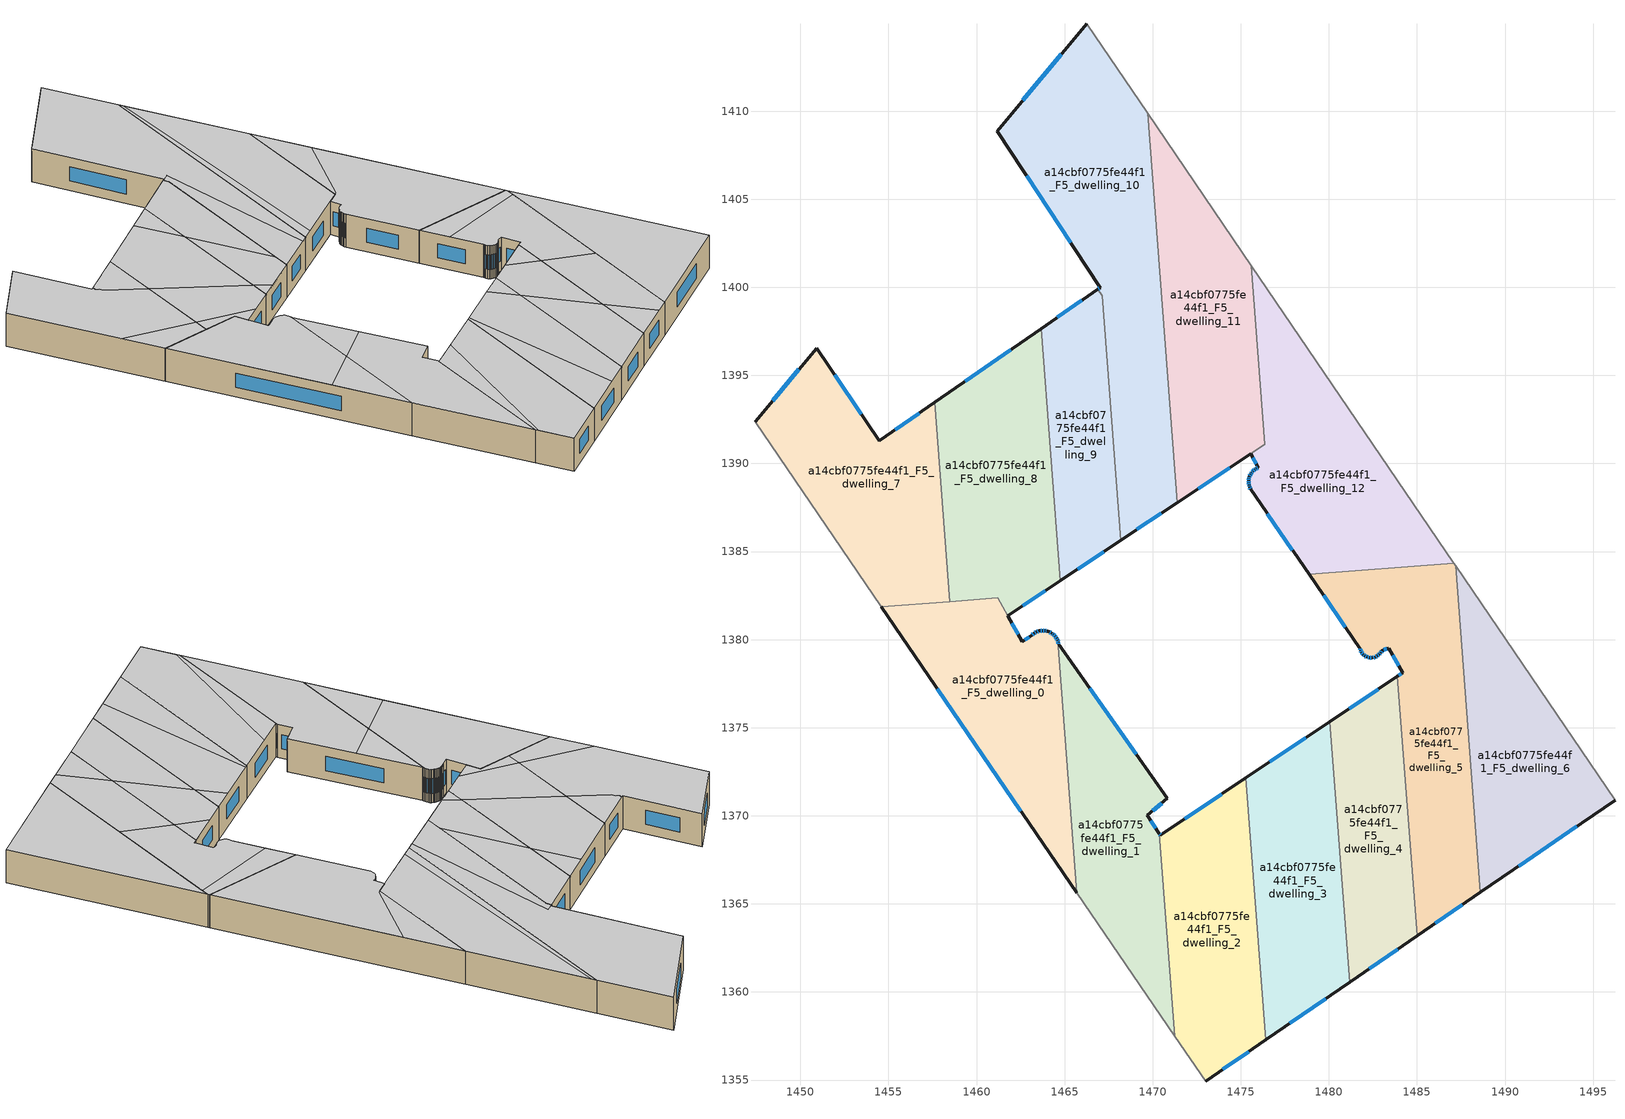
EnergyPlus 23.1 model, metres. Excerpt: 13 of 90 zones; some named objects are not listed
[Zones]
a14cbf0775fe44f1_F5_dwelling_0
 floor to a14cbf0775fe44f1_F4_dwelling_0 (EU_floor_Construction): 1464.27,1380.37 1464.37,1380.29 1464.45,1380.21 1464.54,1380.08 1464.6,1379.96 1465.69,1365.64 1454.6,1381.86 1461.21,1382.37 1462.59,1379.88 1463.13,1380.25 1463.27,1380.36 1463.42,1380.44 1463.55,1380.49 1463.62,1380.5 1463.75,1380.52 1463.89,1380.51 1463.99,1380.49 1464.04,1380.47 1464.13,1380.44 1464.24,1380.39 z15
 wall outside (EU_wall_Construction): 1464.6,1379.96 1464.54,1380.08 1464.45,1380.21 1464.37,1380.29 1464.27,1380.37 1464.24,1380.39 1464.13,1380.44 1464.04,1380.47 1463.99,1380.49 1463.89,1380.51 1463.75,1380.52 1463.62,1380.5 1463.55,1380.49 1463.42,1380.44 1463.27,1380.36 1463.13,1380.25 1462.59,1379.88 1461.77,1381.35 / 1454.6,1381.86 1465.69,1365.64 z15:18
 wall to a14cbf0775fe44f1_F5_dwelling_1 (EU_wall_Construction): 1465.69,1365.64 1464.6,1379.96 z15:18
 wall to a14cbf0775fe44f1_F5_dwelling_8 (EU_wall_Construction): 1461.77,1381.36 1461.21,1382.37 1458.49,1382.16 z15:18
 wall to a14cbf0775fe44f1_F5_dwelling_7 (EU_wall_Construction): 1458.49,1382.16 1454.6,1381.86 z15:18
 window (EU_Window_Construction): 1464.58,1379.99 1464.56,1380.04 / 1457.76,1377.23 1462.52,1370.27 / 1462.36,1380.3 1462.01,1380.93 / 1462.98,1380.14 1462.75,1379.98 / 1463.23,1380.33 1463.17,1380.28 / 1463.37,1380.42 1463.31,1380.39 / 1463.51,1380.48 1463.45,1380.46 / 1463.71,1380.51 1463.66,1380.51 / 1463.85,1380.51 1463.79,1380.52 / 1463.96,1380.5 1463.92,1380.5 / 1464.21,1380.4 1464.16,1380.43 / 1464.34,1380.31 1464.29,1380.35 / 1464.42,1380.24 1464.39,1380.27 / 1464.51,1380.12 1464.47,1380.17 z15.86:17.14
 ceiling to a14cbf0775fe44f1_F6_dwelling_6 (EU_floor_Construction): 1465.1,1373.34 1464.6,1379.96 1464.54,1380.08 1464.45,1380.21 1464.37,1380.29 1464.24,1380.39 1464.13,1380.44 1464.04,1380.47 1463.99,1380.49 1463.89,1380.51 1463.75,1380.52 1463.62,1380.5 1463.55,1380.49 1463.42,1380.44 1463.27,1380.36 1463.13,1380.25 1462.59,1379.88 1461.21,1382.37 1454.6,1381.86 1462.09,1370.9 z18
 ceiling to a14cbf0775fe44f1_F6_dwelling_7 (EU_floor_Construction): 1465.69,1365.64 1465.1,1373.34 1462.09,1370.9 z18
a14cbf0775fe44f1_F5_dwelling_1
 floor to a14cbf0775fe44f1_F4_dwelling_1 (EU_floor_Construction): 1464.66,1379.73 1470.83,1370.99 1469.69,1370.03 1470.37,1369 1471.25,1357.5 1465.69,1365.64 1464.6,1379.95 1464.63,1379.85 z15
 wall outside (EU_wall_Construction): 1470.37,1369 1469.69,1370.03 1470.83,1370.99 1464.66,1379.73 1464.63,1379.85 1464.6,1379.95 z15:18
 wall to a14cbf0775fe44f1_F5_dwelling_2 (EU_wall_Construction): 1471.25,1357.5 1470.37,1369 z15:18
 wall adiabatic (EU_wall_Construction): 1465.69,1365.64 1471.25,1357.5 z15:18
 window (EU_Window_Construction): 1464.62,1379.88 1464.61,1379.92 / 1464.65,1379.77 1464.64,1379.82 / 1469.06,1373.49 1466.42,1377.23 / 1470.01,1370.3 1470.5,1370.71 / 1470.18,1369.29 1469.88,1369.73 z15.86:17.14
 ceiling to a14cbf0775fe44f1_F6_dwelling_7 (EU_floor_Construction): 1471.25,1357.5 1470.37,1369 1469.69,1370.03 1470.83,1370.99 1467.69,1375.43 1465.1,1373.34 1465.69,1365.64 z18
 ceiling to a14cbf0775fe44f1_F6_dwelling_6 (EU_floor_Construction): 1467.69,1375.43 1464.66,1379.73 1464.63,1379.85 1464.6,1379.95 1465.1,1373.34 z18
a14cbf0775fe44f1_F5_dwelling_10
 floor to a14cbf0775fe44f1_F4_dwelling_10 (EU_floor_Construction): 1466.24,1414.96 1469.71,1409.88 1471.39,1387.78 1468.19,1385.65 1467.14,1399.52 1466.89,1399.9 1467.01,1399.98 1461.17,1408.87 z15
 wall outside (EU_wall_Construction): 1466.24,1414.96 1461.17,1408.87 1467.01,1399.98 1466.89,1399.9 / 1468.19,1385.65 1471.39,1387.78 z15:18
 wall adiabatic (EU_wall_Construction): 1469.71,1409.88 1466.24,1414.96 z15:18
 wall to a14cbf0775fe44f1_F5_dwelling_11 (EU_wall_Construction): 1471.39,1387.78 1469.71,1409.88 z15:18
 wall to a14cbf0775fe44f1_F5_dwelling_9 (EU_wall_Construction): 1467.14,1399.51 1468.19,1385.65 / 1466.89,1399.9 1467.14,1399.52 z15:18
 window (EU_Window_Construction): 1466.97,1399.96 1466.92,1399.92 / 1462.84,1406.33 1465.34,1402.52 / 1464.8,1413.22 1462.62,1410.61 / 1469.1,1386.26 1470.47,1387.17 z15.86:17.14
 ceiling to a14cbf0775fe44f1_F6_dwelling_2 (EU_floor_Construction): 1471.39,1387.78 1469.71,1409.88 1466.24,1414.96 1461.17,1408.87 1466.76,1400.36 1466.86,1400.2 1467.01,1399.98 1466.89,1399.9 1467.46,1400.29 1470.96,1387.49 z18
 ceiling adiabatic (EU_roof_Construction): 1470.96,1387.49 1467.46,1400.29 1466.89,1399.89 1467.14,1399.52 1468.19,1385.65 1471.39,1387.78 z18
a14cbf0775fe44f1_F5_dwelling_11
 floor to a14cbf0775fe44f1_F4_dwelling_11 (EU_floor_Construction): 1469.71,1409.88 1475.59,1401.23 1476.36,1391.1 1471.39,1387.78 z15
 wall outside (EU_wall_Construction): 1471.39,1387.78 1475.56,1390.57 z15:18
 wall adiabatic (EU_wall_Construction): 1475.59,1401.23 1469.71,1409.88 z15:18
 wall to a14cbf0775fe44f1_F5_dwelling_12 (EU_wall_Construction): 1475.56,1390.57 1476.36,1391.1 1475.59,1401.23 z15:18
 window (EU_Window_Construction): 1472.58,1388.58 1474.37,1389.77 z15.86:17.14
 ceiling to a14cbf0775fe44f1_F6_dwelling_1 (EU_floor_Construction): 1476.36,1391.1 1475.59,1401.23 1469.97,1409.49 1472.18,1388.31 z18
 ceiling to a14cbf0775fe44f1_F6_dwelling_2 (EU_floor_Construction): 1472.18,1388.31 1469.97,1409.49 1469.71,1409.88 1471.39,1387.78 z18
a14cbf0775fe44f1_F5_dwelling_12
 floor to a14cbf0775fe44f1_F4_dwelling_12 (EU_floor_Construction): 1475.59,1401.23 1487.09,1384.34 1478.88,1383.71 1475.57,1388.53 1475.49,1388.67 1475.47,1388.77 1475.44,1388.91 1475.44,1389.04 1475.46,1389.16 1475.49,1389.26 1475.55,1389.39 1475.61,1389.47 1475.69,1389.57 1475.79,1389.66 1475.89,1389.72 1475.99,1389.76 1475.56,1390.57 1476.36,1391.1 z15
 wall outside (EU_wall_Construction): 1475.56,1390.57 1475.99,1389.76 1475.89,1389.72 1475.79,1389.66 1475.69,1389.57 1475.61,1389.47 1475.55,1389.39 1475.49,1389.26 1475.46,1389.16 1475.44,1389.04 1475.44,1388.91 1475.47,1388.77 1475.49,1388.67 1475.57,1388.53 1478.88,1383.71 z15:18
 wall adiabatic (EU_wall_Construction): 1487.09,1384.34 1475.59,1401.23 z15:18
 wall to a14cbf0775fe44f1_F5_dwelling_5 (EU_wall_Construction): 1478.88,1383.71 1487.09,1384.34 z15:18
 window (EU_Window_Construction): 1475.52,1388.63 1475.55,1388.57 / 1475.48,1388.74 1475.49,1388.7 / 1475.45,1388.87 1475.46,1388.81 / 1475.44,1389 1475.44,1388.95 / 1475.45,1389.13 1475.45,1389.07 / 1475.48,1389.23 1475.47,1389.19 / 1475.53,1389.35 1475.51,1389.3 / 1475.59,1389.45 1475.57,1389.41 / 1475.67,1389.54 1475.63,1389.5 / 1475.76,1389.63 1475.72,1389.6 / 1475.86,1389.7 1475.82,1389.67 / 1475.96,1389.75 1475.92,1389.73 / 1475.68,1390.34 1475.87,1389.99 / 1476.52,1387.15 1477.93,1385.09 z15.86:17.14
 ceiling to a14cbf0775fe44f1_F6_dwelling_0 (EU_floor_Construction): 1487.09,1384.34 1478.39,1397.12 1476.59,1391.25 1475.56,1390.57 1475.99,1389.76 1475.89,1389.72 1475.79,1389.66 1475.69,1389.57 1475.61,1389.47 1475.55,1389.39 1475.49,1389.26 1475.46,1389.16 1475.44,1389.04 1475.44,1388.91 1475.47,1388.77 1475.49,1388.67 1475.57,1388.53 1478.88,1383.71 z18
 ceiling to a14cbf0775fe44f1_F6_dwelling_1 (EU_floor_Construction): 1476.59,1391.25 1478.39,1397.12 1475.59,1401.23 1476.36,1391.1 1476.33,1391.09 z18
a14cbf0775fe44f1_F5_dwelling_2
 floor to a14cbf0775fe44f1_F4_dwelling_2 (EU_floor_Construction): 1475.29,1372.15 1476.42,1357.29 1473,1354.94 1471.25,1357.5 1470.37,1369 1470.44,1368.89 z15
 wall outside (EU_wall_Construction): 1475.29,1372.15 1470.44,1368.89 1470.37,1369 / 1473,1354.94 1476.42,1357.29 z15:18
 wall to a14cbf0775fe44f1_F5_dwelling_3 (EU_wall_Construction): 1476.42,1357.29 1475.29,1372.15 z15:18
 wall adiabatic (EU_wall_Construction): 1471.25,1357.5 1473,1354.94 z15:18
 window (EU_Window_Construction): 1470.42,1368.92 1470.39,1368.97 / 1473.91,1371.22 1471.83,1369.83 / 1473.98,1355.61 1475.45,1356.62 z15.86:17.14
 ceiling to a14cbf0775fe44f1_F6_dwelling_8 (EU_floor_Construction): 1476.42,1357.29 1475.29,1372.15 1472.36,1370.18 1471.4,1357.28 1473,1354.94 z18
 ceiling to a14cbf0775fe44f1_F6_dwelling_7 (EU_floor_Construction): 1471.4,1357.28 1472.36,1370.18 1470.44,1368.89 1470.37,1369 1471.25,1357.5 z18
a14cbf0775fe44f1_F5_dwelling_3
 floor to a14cbf0775fe44f1_F4_dwelling_3 (EU_floor_Construction): 1480.06,1375.35 1481.18,1360.55 1476.42,1357.29 1475.29,1372.15 z15
 wall outside (EU_wall_Construction): 1476.42,1357.29 1481.18,1360.55 / 1480.06,1375.35 1475.29,1372.15 z15:18
 wall to a14cbf0775fe44f1_F5_dwelling_4 (EU_wall_Construction): 1481.18,1360.55 1480.06,1375.35 z15:18
 window (EU_Window_Construction): 1477.78,1358.22 1479.82,1359.62 / 1478.7,1374.44 1476.65,1373.07 z15.86:17.14
 ceiling to a14cbf0775fe44f1_F6_dwelling_9 (EU_floor_Construction): 1481.18,1360.56 1480.28,1372.49 1478.49,1374.3 1475.46,1372.26 1479.55,1359.43 z18
 ceiling to a14cbf0775fe44f1_F6_dwelling_10 (EU_floor_Construction): 1480.28,1372.49 1480.06,1375.35 1478.49,1374.3 z18
 ceiling to a14cbf0775fe44f1_F6_dwelling_8 (EU_floor_Construction): 1479.55,1359.43 1475.46,1372.26 1475.29,1372.15 1476.42,1357.29 z18
a14cbf0775fe44f1_F5_dwelling_4
 floor to a14cbf0775fe44f1_F4_dwelling_4 (EU_floor_Construction): 1483.89,1377.92 1485.01,1363.18 1481.18,1360.55 1480.06,1375.35 z15
 wall outside (EU_wall_Construction): 1481.18,1360.55 1485.01,1363.18 / 1483.89,1377.92 1480.06,1375.35 z15:18
 wall to a14cbf0775fe44f1_F5_dwelling_5 (EU_wall_Construction): 1485.01,1363.18 1483.89,1377.92 z15:18
 window (EU_Window_Construction): 1482.28,1361.31 1483.92,1362.43 / 1482.8,1377.19 1481.15,1376.09 z15.86:17.14
 ceiling to a14cbf0775fe44f1_F6_dwelling_9 (EU_floor_Construction): 1485.01,1363.18 1484.64,1368.08 1480.28,1372.49 1481.18,1360.56 z18
 ceiling to a14cbf0775fe44f1_F6_dwelling_10 (EU_floor_Construction): 1484.64,1368.08 1484.09,1375.33 1481.56,1376.36 1480.06,1375.35 1480.28,1372.49 z18
 ceiling to a14cbf0775fe44f1_F6_dwelling_11 (EU_floor_Construction): 1484.09,1375.33 1483.89,1377.92 1481.56,1376.36 z18
a14cbf0775fe44f1_F5_dwelling_5
 floor to a14cbf0775fe44f1_F4_dwelling_5 (EU_floor_Construction): 1487.19,1384.19 1488.6,1365.65 1485.01,1363.18 1483.89,1377.92 1484.2,1378.13 1483.39,1379.52 1483.01,1379.38 1482.95,1379.26 1482.87,1379.17 1482.75,1379.08 1482.63,1379.01 1482.47,1378.97 1482.29,1378.99 1482.16,1379.02 1482.04,1379.08 1481.94,1379.17 1481.85,1379.29 1481.8,1379.4 1481.76,1379.51 1478.88,1383.71 1487.09,1384.34 z15
 wall outside (EU_wall_Construction): 1478.88,1383.71 1481.76,1379.51 1481.8,1379.4 1481.85,1379.29 1481.94,1379.17 1482.04,1379.08 1482.16,1379.02 1482.29,1378.99 1482.47,1378.97 1482.63,1379.01 1482.75,1379.08 1482.87,1379.17 1482.95,1379.26 1483.01,1379.38 1483.39,1379.52 1484.2,1378.13 1483.89,1377.92 / 1485.01,1363.18 1488.6,1365.65 z15:18
 wall adiabatic (EU_wall_Construction): 1487.19,1384.19 1487.09,1384.34 z15:18
 wall to a14cbf0775fe44f1_F5_dwelling_6 (EU_wall_Construction): 1488.6,1365.65 1487.19,1384.19 z15:18
 window (EU_Window_Construction): 1483.12,1379.42 1483.28,1379.48 / 1482.97,1379.3 1482.99,1379.35 / 1482.89,1379.2 1482.93,1379.24 / 1482.79,1379.1 1482.84,1379.14 / 1482.66,1379.03 1482.72,1379.06 / 1482.51,1378.98 1482.58,1379 / 1482.34,1378.98 1482.42,1378.98 / 1482.2,1379.01 1482.25,1379 / 1482.08,1379.07 1482.12,1379.04 / 1481.97,1379.15 1482.01,1379.11 / 1481.87,1379.25 1481.91,1379.21 / 1481.81,1379.37 1481.83,1379.32 / 1481.77,1379.48 1481.79,1379.43 / 1479.7,1382.51 1480.94,1380.71 / 1486.04,1363.89 1487.58,1364.94 / 1484.11,1378.07 1483.98,1377.98 / 1483.62,1379.12 1483.97,1378.53 z15.86:17.14
 ceiling to a14cbf0775fe44f1_F6_dwelling_10 (EU_floor_Construction): 1488.6,1365.65 1487.98,1373.76 1484.09,1375.33 1484.64,1368.08 1487.67,1365.01 z18
 ceiling to a14cbf0775fe44f1_F6_dwelling_0 (EU_floor_Construction): 1487.24,1383.58 1487.19,1384.19 1487.09,1384.34 1478.88,1383.71 1480.25,1381.71 z18
 ceiling to a14cbf0775fe44f1_F6_dwelling_9 (EU_floor_Construction): 1487.67,1365.01 1484.64,1368.08 1485.01,1363.18 z18
 ceiling to a14cbf0775fe44f1_F6_dwelling_11 (EU_floor_Construction): 1487.98,1373.76 1487.24,1383.58 1480.25,1381.71 1481.76,1379.51 1481.8,1379.4 1481.85,1379.29 1481.94,1379.17 1482.04,1379.08 1482.16,1379.02 1482.29,1378.99 1482.47,1378.97 1482.63,1379.01 1482.75,1379.08 1482.87,1379.17 1482.95,1379.26 1483.01,1379.38 1483.39,1379.52 1484.2,1378.13 1483.89,1377.92 1484.09,1375.33 z18
a14cbf0775fe44f1_F5_dwelling_6
 floor to a14cbf0775fe44f1_F4_dwelling_6 (EU_floor_Construction): 1487.19,1384.19 1496.24,1370.89 1488.6,1365.65 z15
 wall outside (EU_wall_Construction): 1488.6,1365.65 1496.24,1370.89 z15:18
 wall adiabatic (EU_wall_Construction): 1496.24,1370.89 1487.19,1384.19 z15:18
 window (EU_Window_Construction): 1490.78,1367.15 1494.06,1369.4 z15.86:17.14
 ceiling adiabatic (EU_roof_Construction): 1496.24,1370.89 1487.19,1384.19 1488.6,1365.65 z18
a14cbf0775fe44f1_F5_dwelling_7
 floor to a14cbf0775fe44f1_F4_dwelling_7 (EU_floor_Construction): 1457.63,1393.46 1458.49,1382.16 1454.6,1381.86 1447.42,1392.36 1450.92,1396.55 1454.49,1391.28 z15
 wall outside (EU_wall_Construction): 1457.63,1393.46 1454.49,1391.28 1450.92,1396.55 1447.42,1392.36 z15:18
 wall adiabatic (EU_wall_Construction): 1447.42,1392.36 1454.6,1381.86 z15:18
 wall to a14cbf0775fe44f1_F5_dwelling_8 (EU_wall_Construction): 1458.49,1382.16 1457.63,1393.46 z15:18
 window (EU_Window_Construction): 1449.92,1395.35 1448.42,1393.56 / 1453.47,1392.79 1451.94,1395.05 / 1456.73,1392.84 1455.39,1391.9 z15.86:17.14
 ceiling to a14cbf0775fe44f1_F6_dwelling_5 (EU_floor_Construction): 1458.4,1383.37 1457.98,1388.92 1455.09,1390.67 1454.88,1390.96 1454.57,1391.16 1454.7,1391.24 1454.61,1391.37 1454.49,1391.28 1450.92,1396.55 1447.42,1392.36 1452.59,1384.79 z18
 ceiling to a14cbf0775fe44f1_F6_dwelling_6 (EU_floor_Construction): 1458.49,1382.16 1458.4,1383.37 1452.59,1384.79 1454.6,1381.86 z18
 ceiling to a14cbf0775fe44f1_F6_dwelling_4 (EU_floor_Construction): 1457.98,1388.92 1457.63,1393.46 1454.61,1391.37 1454.7,1391.24 1454.57,1391.16 1454.88,1390.96 1455.09,1390.67 z18
a14cbf0775fe44f1_F5_dwelling_8
 floor to a14cbf0775fe44f1_F4_dwelling_8 (EU_floor_Construction): 1463.66,1397.66 1464.75,1383.35 1461.77,1381.36 1461.21,1382.37 1458.49,1382.16 1457.63,1393.46 z15
 wall outside (EU_wall_Construction): 1463.66,1397.66 1457.63,1393.46 / 1461.77,1381.36 1464.75,1383.35 z15:18
 wall to a14cbf0775fe44f1_F5_dwelling_9 (EU_wall_Construction): 1464.75,1383.35 1463.66,1397.66 z15:18
 window (EU_Window_Construction): 1461.94,1396.46 1459.35,1394.66 / 1462.62,1381.93 1463.9,1382.78 z15.86:17.14
 ceiling to a14cbf0775fe44f1_F6_dwelling_4 (EU_floor_Construction): 1464.64,1384.89 1464.03,1392.93 1461.71,1396.3 1457.63,1393.46 1457.98,1388.92 z18
 ceiling to a14cbf0775fe44f1_F6_dwelling_5 (EU_floor_Construction): 1464.75,1383.35 1464.64,1384.89 1457.98,1388.92 1458.4,1383.37 1463.08,1382.23 z18
 ceiling to a14cbf0775fe44f1_F6_dwelling_6 (EU_floor_Construction): 1463.08,1382.23 1458.4,1383.37 1458.49,1382.16 1461.21,1382.37 1461.77,1381.36 z18
 ceiling to a14cbf0775fe44f1_F6_dwelling_3 (EU_floor_Construction): 1464.03,1392.93 1463.67,1397.65 1461.71,1396.29 z18
a14cbf0775fe44f1_F5_dwelling_9
 floor to a14cbf0775fe44f1_F4_dwelling_9 (EU_floor_Construction): 1467.14,1399.51 1468.19,1385.65 1464.75,1383.35 1463.66,1397.66 1466.89,1399.9 z15
 wall outside (EU_wall_Construction): 1466.89,1399.9 1463.66,1397.66 / 1464.75,1383.35 1468.19,1385.65 z15:18
 window (EU_Window_Construction): 1465.97,1399.26 1464.59,1398.3 / 1465.74,1384 1467.21,1384.99 z15.86:17.14
 ceiling to a14cbf0775fe44f1_F6_dwelling_3 (EU_floor_Construction): 1468.09,1387.02 1467.14,1399.51 1466.89,1399.89 1463.67,1397.65 1464.03,1392.93 z18
 ceiling to a14cbf0775fe44f1_F6_dwelling_4 (EU_floor_Construction): 1468.19,1385.65 1468.09,1387.02 1464.03,1392.93 1464.64,1384.89 1465.91,1384.12 z18
 ceiling to a14cbf0775fe44f1_F6_dwelling_5 (EU_floor_Construction): 1465.91,1384.12 1464.64,1384.89 1464.75,1383.35 z18
[Building]
EU S2 Campaign: North Axis=0; Terrain=City; Solar Distribution=FullExterior
[Site:Location]
Helsinki-Vantaa.AP: Latitude=60.317; Longitude=24.963; Time Zone=2; Elevation=54.6
[SizingPeriod:WeatherFileDays]
AnnualSizingPeriod: Begin Month=1; Begin Day of Month=1; End Month=12; End Day of Month=31; Day of Week for Start Day=Monday; Use Weather File Daylight Saving Period=No; Use Weather File Rain and Snow Indicators=No
[MATERIAL]
EU_InternalMass_Material: Roughness=MediumRough; Thickness=0.1; Conductivity=1; Density=1800; Specific Heat=900; Thermal Absorptance=0.9; Solar Absorptance=0.7; Visible Absorptance=0.7
[MATERIAL:NOMASS] Roughness=MediumRough; Thermal Absorptance=0.9; Solar Absorptance=0.7; Visible Absorptance=0.7
Name | Thermal Resistance
EU_wall_NoMass | 1.10183
EU_roof_NoMass; EU_floor_NoMass | 1.70606
[WINDOWMATERIAL:SIMPLEGLAZINGSYSTEM]
EU_Window_SimpleGlazing: UFactor=3.11035; Solar Heat Gain Coefficient=0.8; Visible Transmittance=0.8
[CONSTRUCTION]
EU_wall_Construction: EU_wall_NoMass
EU_roof_Construction: EU_roof_NoMass
EU_floor_Construction: EU_floor_NoMass
EU_Window_Construction: EU_Window_SimpleGlazing
EU_InternalMass_Construction: EU_InternalMass_Material
[ZONE] Type=1; Multiplier=1; Ceiling Height=autocalculate; Floor Area=autocalculate; Part of Total Floor Area=Yes
Name | Volume
a14cbf0775fe44f1_F5_dwelling_0 | 232.863
a14cbf0775fe44f1_F5_dwelling_1 | 211.938
a14cbf0775fe44f1_F5_dwelling_10 | 377.778
a14cbf0775fe44f1_F5_dwelling_11 | 252.662
a14cbf0775fe44f1_F5_dwelling_12 | 269.111
a14cbf0775fe44f1_F5_dwelling_2 | 222.316
a14cbf0775fe44f1_F5_dwelling_3 | 222.883
a14cbf0775fe44f1_F5_dwelling_4 | 178.521
a14cbf0775fe44f1_F5_dwelling_5 | 269.457
a14cbf0775fe44f1_F5_dwelling_6 | 223.623
a14cbf0775fe44f1_F5_dwelling_7 | 260.905
a14cbf0775fe44f1_F5_dwelling_8 | 253.208
a14cbf0775fe44f1_F5_dwelling_9 | 155.401
[INTERNALMASS] Construction=EU_InternalMass_Construction
Name | Zone or ZoneList | Surface Area
a14cbf0775fe44f1_F5_dwelling_0_EU_InternalMass | a14cbf0775fe44f1_F5_dwelling_0 | 77.6181
a14cbf0775fe44f1_F5_dwelling_1_EU_InternalMass | a14cbf0775fe44f1_F5_dwelling_1 | 70.6703
a14cbf0775fe44f1_F5_dwelling_2_EU_InternalMass | a14cbf0775fe44f1_F5_dwelling_2 | 74.1049
a14cbf0775fe44f1_F5_dwelling_3_EU_InternalMass | a14cbf0775fe44f1_F5_dwelling_3 | 74.2941
a14cbf0775fe44f1_F5_dwelling_4_EU_InternalMass | a14cbf0775fe44f1_F5_dwelling_4 | 59.5069
a14cbf0775fe44f1_F5_dwelling_5_EU_InternalMass | a14cbf0775fe44f1_F5_dwelling_5 | 89.8185
a14cbf0775fe44f1_F5_dwelling_6_EU_InternalMass | a14cbf0775fe44f1_F5_dwelling_6 | 74.5408
a14cbf0775fe44f1_F5_dwelling_7_EU_InternalMass | a14cbf0775fe44f1_F5_dwelling_7 | 86.9679
a14cbf0775fe44f1_F5_dwelling_8_EU_InternalMass | a14cbf0775fe44f1_F5_dwelling_8 | 84.4024
a14cbf0775fe44f1_F5_dwelling_9_EU_InternalMass | a14cbf0775fe44f1_F5_dwelling_9 | 51.8002
a14cbf0775fe44f1_F5_dwelling_10_EU_InternalMass | a14cbf0775fe44f1_F5_dwelling_10 | 125.919
a14cbf0775fe44f1_F5_dwelling_11_EU_InternalMass | a14cbf0775fe44f1_F5_dwelling_11 | 84.2195
a14cbf0775fe44f1_F5_dwelling_12_EU_InternalMass | a14cbf0775fe44f1_F5_dwelling_12 | 89.7033
[OTHEREQUIPMENT] Fuel Type=Electricity; Design Level Calculation Method=Watts/Area; Power per Zone Floor Area=1; Fraction Latent=0; Fraction Radiant=0; Fraction Lost=0; Carbon Dioxide Generation Rate=0; EndUse Subcategory=EU_Step8_InternalGains
Name | Zone or ZoneList or Space or SpaceList | Schedule
EU_Step8_InternalGain_a14cbf0775fe44f1_F5_dwelling_0_f000 | a14cbf0775fe44f1_F5_dwelling_0 | EU_Step8_GainSchedule_a14cbf0775fe44f1_F5_dwelling_0_f000
EU_Step8_InternalGain_a14cbf0775fe44f1_F5_dwelling_1_f000 | a14cbf0775fe44f1_F5_dwelling_1 | EU_Step8_GainSchedule_a14cbf0775fe44f1_F5_dwelling_1_f000
EU_Step8_InternalGain_a14cbf0775fe44f1_F5_dwelling_2_f000 | a14cbf0775fe44f1_F5_dwelling_2 | EU_Step8_GainSchedule_a14cbf0775fe44f1_F5_dwelling_2_f000
EU_Step8_InternalGain_a14cbf0775fe44f1_F5_dwelling_3_f000 | a14cbf0775fe44f1_F5_dwelling_3 | EU_Step8_GainSchedule_a14cbf0775fe44f1_F5_dwelling_3_f000
EU_Step8_InternalGain_a14cbf0775fe44f1_F5_dwelling_4_f000 | a14cbf0775fe44f1_F5_dwelling_4 | EU_Step8_GainSchedule_a14cbf0775fe44f1_F5_dwelling_4_f000
EU_Step8_InternalGain_a14cbf0775fe44f1_F5_dwelling_5_f000 | a14cbf0775fe44f1_F5_dwelling_5 | EU_Step8_GainSchedule_a14cbf0775fe44f1_F5_dwelling_5_f000
EU_Step8_InternalGain_a14cbf0775fe44f1_F5_dwelling_6_f000 | a14cbf0775fe44f1_F5_dwelling_6 | EU_Step8_GainSchedule_a14cbf0775fe44f1_F5_dwelling_6_f000
EU_Step8_InternalGain_a14cbf0775fe44f1_F5_dwelling_7_f000 | a14cbf0775fe44f1_F5_dwelling_7 | EU_Step8_GainSchedule_a14cbf0775fe44f1_F5_dwelling_7_f000
EU_Step8_InternalGain_a14cbf0775fe44f1_F5_dwelling_8_f000 | a14cbf0775fe44f1_F5_dwelling_8 | EU_Step8_GainSchedule_a14cbf0775fe44f1_F5_dwelling_8_f000
EU_Step8_InternalGain_a14cbf0775fe44f1_F5_dwelling_9_f000 | a14cbf0775fe44f1_F5_dwelling_9 | EU_Step8_GainSchedule_a14cbf0775fe44f1_F5_dwelling_9_f000
EU_Step8_InternalGain_a14cbf0775fe44f1_F5_dwelling_10_f000 | a14cbf0775fe44f1_F5_dwelling_10 | EU_Step8_GainSchedule_a14cbf0775fe44f1_F5_dwelling_10_f000
EU_Step8_InternalGain_a14cbf0775fe44f1_F5_dwelling_11_f000 | a14cbf0775fe44f1_F5_dwelling_11 | EU_Step8_GainSchedule_a14cbf0775fe44f1_F5_dwelling_11_f000
EU_Step8_InternalGain_a14cbf0775fe44f1_F5_dwelling_12_f000 | a14cbf0775fe44f1_F5_dwelling_12 | EU_Step8_GainSchedule_a14cbf0775fe44f1_F5_dwelling_12_f000
[ZONEVENTILATION:DESIGNFLOWRATE] Schedule=EU_AlwaysOn; Design Flow Rate Calculation Method=AirChanges/Hour; Air Changes per Hour=0.756316; Ventilation Type=Natural; Fan Pressure Rise=0; Fan Total Efficiency=1; Constant Term Coefficient=1; Temperature Term Coefficient=0; Velocity Term Coefficient=0; Velocity Squared Term Coefficient=0; Minimum Indoor Temperature=-100; Maximum Indoor Temperature=100; Delta Temperature=-100; Minimum Outdoor Temperature=-100; Maximum Outdoor Temperature=100; Maximum Wind Speed=40
Name | Zone or ZoneList or Space or SpaceList
EU_ConstantAir_a14cbf0775fe44f1_F5_dwelling_0 | a14cbf0775fe44f1_F5_dwelling_0
EU_ConstantAir_a14cbf0775fe44f1_F5_dwelling_1 | a14cbf0775fe44f1_F5_dwelling_1
EU_ConstantAir_a14cbf0775fe44f1_F5_dwelling_2 | a14cbf0775fe44f1_F5_dwelling_2
EU_ConstantAir_a14cbf0775fe44f1_F5_dwelling_3 | a14cbf0775fe44f1_F5_dwelling_3
EU_ConstantAir_a14cbf0775fe44f1_F5_dwelling_4 | a14cbf0775fe44f1_F5_dwelling_4
EU_ConstantAir_a14cbf0775fe44f1_F5_dwelling_5 | a14cbf0775fe44f1_F5_dwelling_5
EU_ConstantAir_a14cbf0775fe44f1_F5_dwelling_6 | a14cbf0775fe44f1_F5_dwelling_6
EU_ConstantAir_a14cbf0775fe44f1_F5_dwelling_7 | a14cbf0775fe44f1_F5_dwelling_7
EU_ConstantAir_a14cbf0775fe44f1_F5_dwelling_8 | a14cbf0775fe44f1_F5_dwelling_8
EU_ConstantAir_a14cbf0775fe44f1_F5_dwelling_9 | a14cbf0775fe44f1_F5_dwelling_9
EU_ConstantAir_a14cbf0775fe44f1_F5_dwelling_10 | a14cbf0775fe44f1_F5_dwelling_10
EU_ConstantAir_a14cbf0775fe44f1_F5_dwelling_11 | a14cbf0775fe44f1_F5_dwelling_11
EU_ConstantAir_a14cbf0775fe44f1_F5_dwelling_12 | a14cbf0775fe44f1_F5_dwelling_12
[HVACTEMPLATE:ZONE:IDEALLOADSAIRSYSTEM] System Availability Schedule=EU_AlwaysOn; Maximum Heating Supply Air Temperature=50; Minimum Cooling Supply Air Temperature=13; Maximum Heating Supply Air Humidity Ratio=0.0156; Minimum Cooling Supply Air Humidity Ratio=0.0077; Heating Limit=NoLimit; Cooling Limit=NoLimit; Heating Availability Schedule=EU_AlwaysOn; Cooling Availability Schedule=EU_CoolingOff; Dehumidification Control Type=ConstantSensibleHeatRatio; Cooling Sensible Heat Ratio=0.7; Dehumidification Setpoint=60; Humidification Control Type=None; Humidification Setpoint=30; Outdoor Air Method=None; Outdoor Air Flow Rate per Person=0.00944; Outdoor Air Flow Rate per Zone Floor Area=0; Outdoor Air Flow Rate per Zone=0; Demand Controlled Ventilation Type=None; Outdoor Air Economizer Type=NoEconomizer; Heat Recovery Type=None; Sensible Heat Recovery Effectiveness=0.7; Latent Heat Recovery Effectiveness=0.65
Name | Template Thermostat
a14cbf0775fe44f1_F5_dwelling_0 | EU_HeatOnly_a14cbf0775fe44f1_F5_dwelling_0
a14cbf0775fe44f1_F5_dwelling_1 | EU_HeatOnly_a14cbf0775fe44f1_F5_dwelling_1
a14cbf0775fe44f1_F5_dwelling_2 | EU_HeatOnly_a14cbf0775fe44f1_F5_dwelling_2
a14cbf0775fe44f1_F5_dwelling_3 | EU_HeatOnly_a14cbf0775fe44f1_F5_dwelling_3
a14cbf0775fe44f1_F5_dwelling_4 | EU_HeatOnly_a14cbf0775fe44f1_F5_dwelling_4
a14cbf0775fe44f1_F5_dwelling_5 | EU_HeatOnly_a14cbf0775fe44f1_F5_dwelling_5
a14cbf0775fe44f1_F5_dwelling_6 | EU_HeatOnly_a14cbf0775fe44f1_F5_dwelling_6
a14cbf0775fe44f1_F5_dwelling_7 | EU_HeatOnly_a14cbf0775fe44f1_F5_dwelling_7
a14cbf0775fe44f1_F5_dwelling_8 | EU_HeatOnly_a14cbf0775fe44f1_F5_dwelling_8
a14cbf0775fe44f1_F5_dwelling_9 | EU_HeatOnly_a14cbf0775fe44f1_F5_dwelling_9
a14cbf0775fe44f1_F5_dwelling_10 | EU_HeatOnly_a14cbf0775fe44f1_F5_dwelling_10
a14cbf0775fe44f1_F5_dwelling_11 | EU_HeatOnly_a14cbf0775fe44f1_F5_dwelling_11
a14cbf0775fe44f1_F5_dwelling_12 | EU_HeatOnly_a14cbf0775fe44f1_F5_dwelling_12
[SIZING:ZONE] Zone Cooling Design Supply Air Temperature Input Method=SupplyAirTemperature; Zone Cooling Design Supply Air Temperature=13; Zone Heating Design Supply Air Temperature Input Method=SupplyAirTemperature; Zone Heating Design Supply Air Temperature=50; Zone Cooling Design Supply Air Humidity Ratio=0.008; Zone Heating Design Supply Air Humidity Ratio=0.008; Cooling Design Air Flow Method=DesignDay; Cooling Design Air Flow Rate=0; Cooling Minimum Air Flow per Zone Floor Area=0.000762; Cooling Minimum Air Flow=0; Cooling Minimum Air Flow Fraction=0.2; Heating Design Air Flow Method=DesignDay; Heating Design Air Flow Rate=0; Heating Maximum Air Flow per Zone Floor Area=0.002032; Heating Maximum Air Flow=0.141576; Heating Maximum Air Flow Fraction=0.3; Account for Dedicated Outdoor Air System=No; Dedicated Outdoor Air System Control Strategy=NeutralSupplyAir; Dedicated Outdoor Air Low Setpoint Temperature for Design=autosize; Dedicated Outdoor Air High Setpoint Temperature for Design=autosize; Zone Load Sizing Method=Sensible Load Only No Latent Load; Zone Latent Cooling Design Supply Air Humidity Ratio Input Method=HumidityRatioDifference; Zone Cooling Design Supply Air Humidity Ratio Difference=0.005; Zone Latent Heating Design Supply Air Humidity Ratio Input Method=HumidityRatioDifference; Zone Humidification Design Supply Air Humidity Ratio Difference=0.005
a14cbf0775fe44f1_F5_dwelling_0; a14cbf0775fe44f1_F5_dwelling_1; a14cbf0775fe44f1_F5_dwelling_2; a14cbf0775fe44f1_F5_dwelling_3; a14cbf0775fe44f1_F5_dwelling_4; a14cbf0775fe44f1_F5_dwelling_5; a14cbf0775fe44f1_F5_dwelling_6; a14cbf0775fe44f1_F5_dwelling_7; a14cbf0775fe44f1_F5_dwelling_8; a14cbf0775fe44f1_F5_dwelling_9; a14cbf0775fe44f1_F5_dwelling_10; a14cbf0775fe44f1_F5_dwelling_11; a14cbf0775fe44f1_F5_dwelling_12
[SCHEDULE:CONSTANT]
Name | Hourly Value
EU_AlwaysOn | 1
EU_CoolingOff | 0
[SCHEDULE:FILE] Column Number=1; Rows to Skip at Top=0; Number of Hours of Data=8760; Column Separator=Comma; Interpolate to Timestep=No; Minutes per Item=60; Adjust Schedule for Daylight Savings=Yes
Name | File
EU_Step8_GainSchedule_a14cbf0775fe44f1_F5_dwelling_0_f000 | ../../schedules/a14cbf0775fe44f1/a14cbf0775fe44f1_F5_dwelling_0_f000_gain.csv
EU_Step8_GainSchedule_a14cbf0775fe44f1_F5_dwelling_1_f000 | ../../schedules/a14cbf0775fe44f1/a14cbf0775fe44f1_F5_dwelling_1_f000_gain.csv
EU_Step8_GainSchedule_a14cbf0775fe44f1_F5_dwelling_2_f000 | ../../schedules/a14cbf0775fe44f1/a14cbf0775fe44f1_F5_dwelling_2_f000_gain.csv
EU_Step8_GainSchedule_a14cbf0775fe44f1_F5_dwelling_3_f000 | ../../schedules/a14cbf0775fe44f1/a14cbf0775fe44f1_F5_dwelling_3_f000_gain.csv
EU_Step8_GainSchedule_a14cbf0775fe44f1_F5_dwelling_4_f000 | ../../schedules/a14cbf0775fe44f1/a14cbf0775fe44f1_F5_dwelling_4_f000_gain.csv
EU_Step8_GainSchedule_a14cbf0775fe44f1_F5_dwelling_5_f000 | ../../schedules/a14cbf0775fe44f1/a14cbf0775fe44f1_F5_dwelling_5_f000_gain.csv
EU_Step8_GainSchedule_a14cbf0775fe44f1_F5_dwelling_6_f000 | ../../schedules/a14cbf0775fe44f1/a14cbf0775fe44f1_F5_dwelling_6_f000_gain.csv
EU_Step8_GainSchedule_a14cbf0775fe44f1_F5_dwelling_7_f000 | ../../schedules/a14cbf0775fe44f1/a14cbf0775fe44f1_F5_dwelling_7_f000_gain.csv
EU_Step8_GainSchedule_a14cbf0775fe44f1_F5_dwelling_8_f000 | ../../schedules/a14cbf0775fe44f1/a14cbf0775fe44f1_F5_dwelling_8_f000_gain.csv
EU_Step8_GainSchedule_a14cbf0775fe44f1_F5_dwelling_9_f000 | ../../schedules/a14cbf0775fe44f1/a14cbf0775fe44f1_F5_dwelling_9_f000_gain.csv
EU_Step8_GainSchedule_a14cbf0775fe44f1_F5_dwelling_10_f000 | ../../schedules/a14cbf0775fe44f1/a14cbf0775fe44f1_F5_dwelling_10_f000_gain.csv
EU_Step8_GainSchedule_a14cbf0775fe44f1_F5_dwelling_11_f000 | ../../schedules/a14cbf0775fe44f1/a14cbf0775fe44f1_F5_dwelling_11_f000_gain.csv
EU_Step8_GainSchedule_a14cbf0775fe44f1_F5_dwelling_12_f000 | ../../schedules/a14cbf0775fe44f1/a14cbf0775fe44f1_F5_dwelling_12_f000_gain.csv
